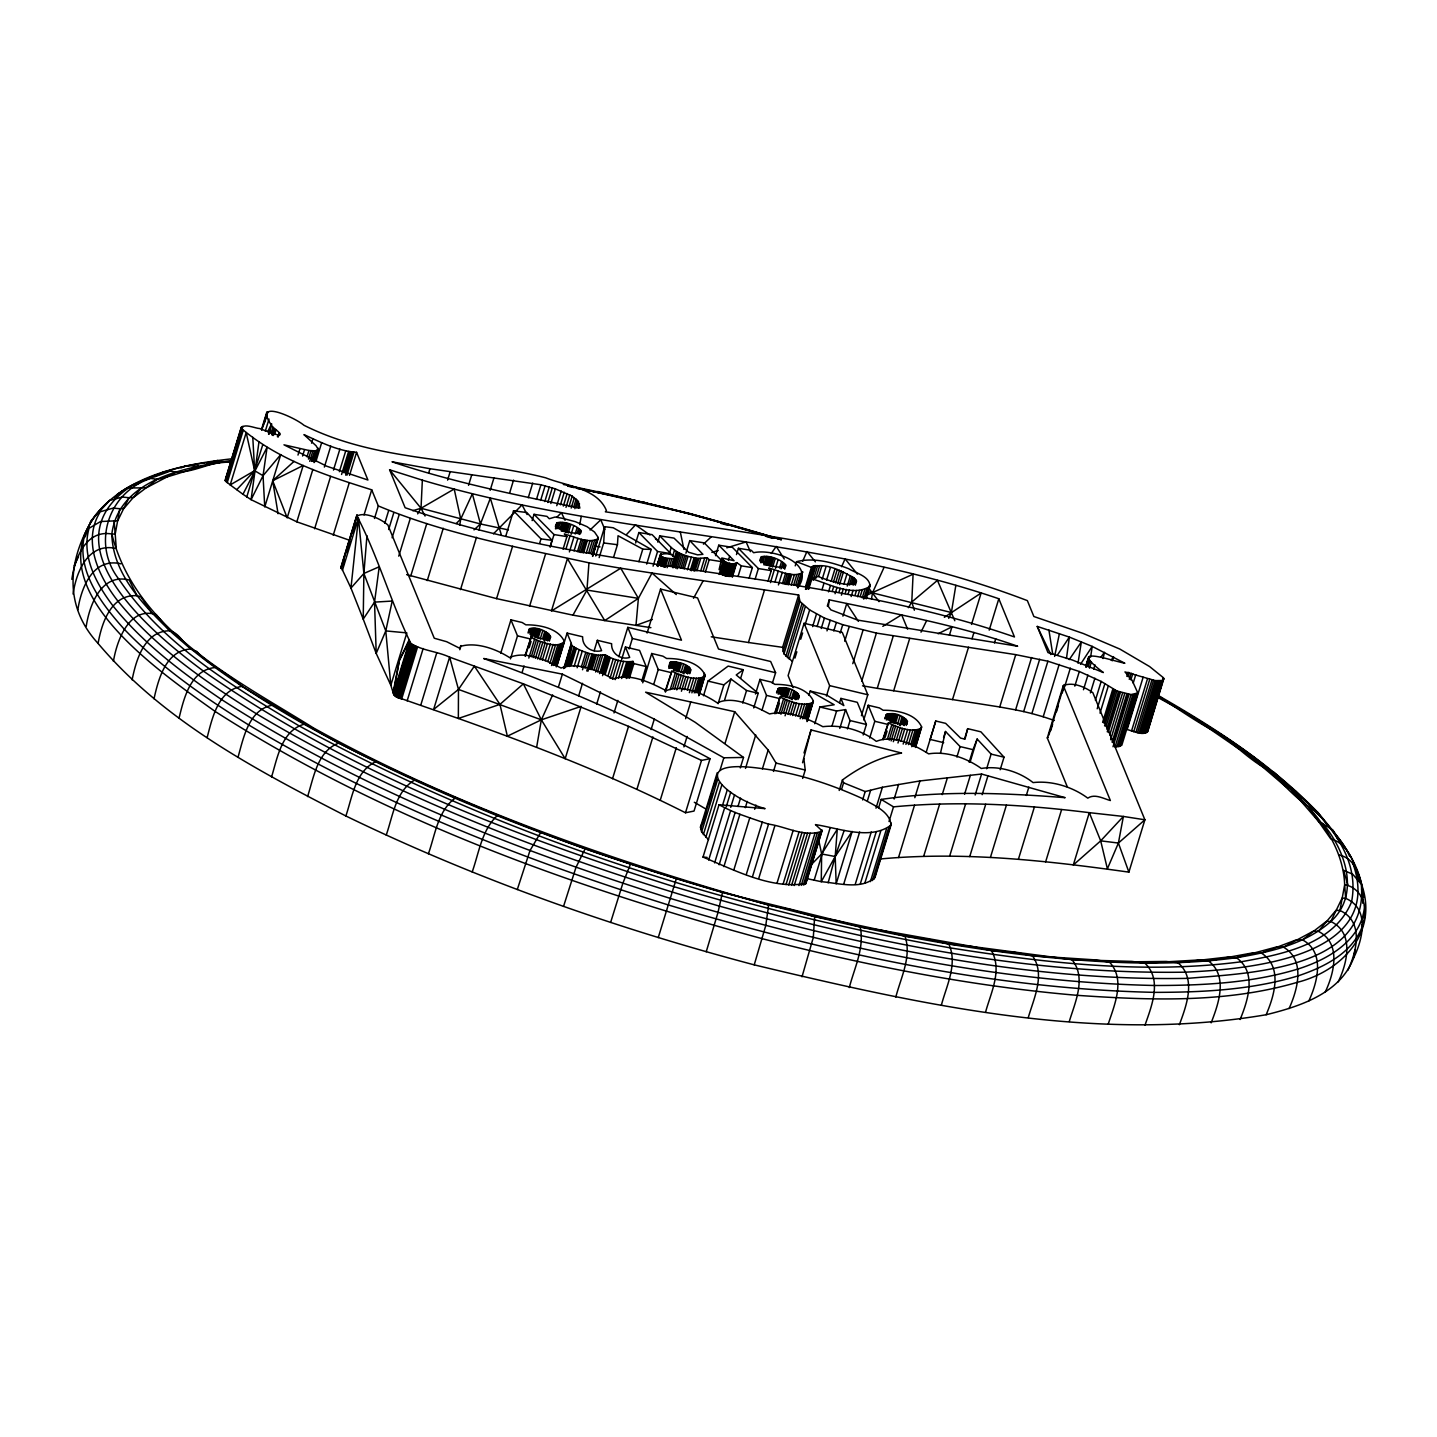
<?xml version="1.0" encoding="UTF-8"?>
<svg xmlns="http://www.w3.org/2000/svg" width="1437" height="1437" viewBox="0 0 1437 1437"><rect width="100%" height="100%" fill="white"/><g stroke="black" fill="none" stroke-linecap="round" stroke-linejoin="round"><path stroke-width="1.5" d="M879.606 859.039C962.844 851.207 1046.459 860.583 1128.889 872.133L1144.894 819.791L1092.821 692.652C1084.791 686.904 1072.792 681.695 1063.29 685.593L1110.37 800.535C1103.382 798.613 1094.689 793.44 1087.791 798.146C1072.685 786.919 1051.974 780.381 1033.077 782.59C1018.995 771.453 999.074 765.49 981.291 768.472C966.724 757.946 946.39 750.922 928.643 753.868C914.004 744.635 893.167 734.433 876.319 741.366C861.571 729.924 841.22 724.464 822.844 726.691C806.929 718.123 787.961 709.95 769.549 713.938C754.623 706.178 733.373 695.328 717.297 702.891C703.34 693.388 682.252 684.228 666.157 690.658C650.494 682.629 630.609 672.839 613.078 678.982C598.026 670.54 578.231 661.81 561.059 668.025C546.15 660.499 525.619 650.35 509.524 657.571C495.747 648.734 475.97 641.746 460.415 646.381L460.056 648.446L446.673 641.71L434.261 638.226L387.9 525.026C380.643 518.559 364.441 511.392 357.023 516.134C378.254 556.891 390.882 602.516 410.928 643.542C422.586 650.727 437.279 651.338 449.619 657.14L458.475 689.419L458.349 718.464C535.588 745.947 612.288 775.711 685.485 812.767L694.035 811.061L710.04 758.7C637.238 719.739 561.31 686.635 483.694 658.505L562.37 674.151L654.302 719.111L723.835 757.784L743.522 757.443L740.306 767.915M675.713 558.849C636.699 557.322 685.898 543.976 673.019 567.831M818.551 839.28L821.641 853.973L821.263 881.689C838.238 883.037 861.302 890.114 875.007 877.468L891.012 825.107C889.916 811.061 873.013 805.061 862.577 798.649C830.73 784.099 796.978 773.034 762.149 768.633C685.198 757.479 722.11 796.529 765.113 808.636L719.021 804.738L703.016 857.099C734.756 870.193 771.382 889.593 805.923 883.504L822.018 830.784L815.444 824.604C838.974 828.197 870.229 840.627 891.012 825.107M231.986 460.505C186.702 467.043 119.109 478.772 111.817 534.007C136.048 630.627 236.009 679.485 313.751 728.092C456.75 807.055 612.018 860.565 768.669 905.094L765.759 925.536L754.227 964.856C614.012 927.727 476.455 879.354 345.868 815.982C256.522 770.088 163.836 721.5 98.093 643.453C62.294 604.564 68.186 556.945 94.986 515.739C127.659 474.659 183.523 464.187 232.884 458.69M417.646 513.871L421.023 508.267L422.352 480.156L389.607 469.791L405.126 507.728C602.57 576.111 817.042 568.351 1014.468 636.95L998.823 598.744C811.977 535.139 610.994 536.288 422.352 480.156M599.175 557.61L603.666 542.952L604.708 526.678L613.258 527.774L651.195 549.419L646.704 564.076M613.599 557.287L617.443 544.713L618.036 535.732L642.788 549.15L651.195 549.419M406.653 574.602L496.573 598.636L572.95 615.162L586.943 590.068L588.954 562.819C518.056 547.353 445.452 534.151 378.308 505.914L371.716 489.819C326.073 475.485 278.239 460.02 241.326 428.388C243.751 422.927 254.672 428.226 259.558 428.531C265.198 430.346 293.202 442.83 272.886 427.184C250.613 397.007 295.016 417.574 303.908 425.244C378.901 462.858 465.983 457.415 545.737 477.82C565.711 485.868 597.271 488.113 606.414 510.53L605.354 511.806C747.204 532.732 892.826 549.114 1027.365 600.63L1033.868 616.509L1083.462 633.555L1119.818 649.057L1149.618 666.57L1163.359 677.689L1163.701 679.288L1162.048 680.527L1155.168 680.581L1124.973 671.923L1132.033 680.204L1137.799 692.957L1121.794 745.3L1115.058 746.935L1131.063 694.592L1137.799 692.957M807.845 878.833L821.263 881.689L835.202 856.524L852.177 831.448L836.172 883.809L835.202 856.524L837.268 829.347L821.641 853.973L811.276 864.697M318.278 449.476L316.086 445.775L303.943 434.603C320.631 442.237 337.946 451.056 356.574 452.314L367.908 480.012L326.774 466.235L283.969 444.823L308.937 450.482L315.421 450.859L318.278 449.476L314.434 462.031M366.956 535.696L363.884 573.471L363.22 619.113L376.207 653.422L390.828 685.233L393.72 694.466L396.199 696.837L458.349 718.464L499.95 704.381L523.355 683.832L628.544 726.35L701.49 760.407L710.04 758.7M550.605 636.932C545.952 642.752 532.876 636.304 528.654 631.184C531.977 624.466 547.533 630.358 550.605 636.932L549.329 641.118M1131.063 694.592L1116.89 690.981L1101.173 681.425L1079.313 671.492L1047.896 661.218L1015.743 654.643L876.408 633.088L842.729 624.682L824.425 618.036L809.66 609.935L799.996 601.492L798.631 594.99L651.985 573.04L638.387 598.367L635.98 625.382L650.889 627.646M875.007 877.468L875.187 875.42M385.781 630.915L392.211 601.061L374.536 602.121L376.207 653.422L385.781 630.915L406.833 632.891L390.828 685.233L385.781 630.915L363.884 573.471L358.424 517.985L350.951 588.056L363.22 619.113L374.536 602.121L379.224 566.771L363.884 573.471L350.951 588.056L341.126 567.166M258.965 441.931L251.08 499.663L296.83 521.829L349.586 540.276M1066.47 658.505L1069.362 637.094L1037.245 626.424L1047.986 652.614L1072.289 659.978L1103.329 672.552C1067.116 644.854 1107.729 659.637 1124.866 663.247L1092.21 646.399L1069.362 637.094L1057.345 655.164M263.043 475.719L267.084 447.32L242.961 494.274L251.08 499.663L263.043 475.719L280.754 454.595L264.749 506.938L263.043 475.719L254.636 470.689L246.194 432.573L230.189 484.916L242.961 494.274M802.564 762.742L811.061 729.924L901.592 753.042C879.875 757.012 860.009 766.909 842.405 780.004L839.208 790.476M1090.611 657.158L1092.21 646.399L1080.534 664.253M1078.019 663.229L1081.342 641.944L1069.236 659.637M71.85 579.345C74.67 558.831 85.771 529.355 111.817 534.007C112.751 573.83 143.053 604.636 169.817 630.753C210.395 667.451 256.684 697.125 304.051 724.23C435.716 797.786 578.051 850.381 722.452 892.485L717.979 912.495L706.232 951.761M699.136 695.221L705.082 675.156C699.1 661.703 679.97 658.344 666.624 658.487L662.924 656.17L651.697 653.494L642.734 682.809M807.396 721.105L813.36 701.04C807.378 687.587 788.23 684.228 774.884 684.371L771.202 682.054L759.957 679.378L755.485 694.035M915.674 746.989L921.62 726.924C915.638 713.47 896.49 710.112 883.162 710.255L879.462 707.938L868.217 705.262L863.745 719.919M940.499 753.132L945.492 731.469L960.096 746.575L973.011 749.665L977.142 739.031L991.117 754.102L1004.032 757.173L1000.188 769.747M459.732 525.295L460.738 519.044L472.36 493.807L480.461 523.966L479.06 530.109M948.725 618.359L951.384 612.539L955.839 585.362M871.487 598.978L872.528 592.762L884.042 567.381M795.236 565.855L796.511 561.669C813.971 557.269 832.4 562.352 848.746 568.765C855.985 573.327 869.565 575.986 870.086 586.278C852.392 597.325 829.526 583.853 811.833 578.86L818.371 576.345C821.245 578.59 862.703 592.295 854.279 578.159C842.298 571.225 824.982 561.687 811.402 567.399L805.636 586.242M536.63 747.294L541.354 719.829L552.634 694.933M113.415 661.361C116.774 641.153 128.863 606.18 156.184 614.569L169.817 630.753C181.421 633.573 184.816 648.752 196.618 651.338C209.982 665.672 227.621 673.252 242.045 686.347C273.928 705.675 305.973 724.859 338.719 743.109C418.454 783.506 501.028 818.12 585.11 848.836C730.23 898.466 879.642 938.361 1032.484 955.785C1100.113 962.952 1168.73 966.903 1236.359 957.707C1269.625 952.12 1304.832 944.504 1330.788 921.494L1342.14 898.089L1345.661 898.376C1370.126 908.633 1362.761 939.439 1353.654 957.868C1340.254 993.488 1299.82 1006.439 1266.141 1014.738C1094.85 1043.801 920.596 1004.643 754.227 964.856M1361.575 926.057C1369.802 910.807 1362.959 887.85 1344.673 884.725C1343.164 846.213 1317.531 813.288 1289.959 788.464C1249.921 752.252 1204.332 722.847 1157.611 696.083M84.927 533.45C75.389 570.004 101.147 603.468 124.085 629.047C160.459 667.037 204 697.196 248.511 724.841C379.53 803.409 522.763 859.524 668.241 904.933C826.149 952.138 989.015 988.782 1154.396 992.356C1202.733 992.356 1251.771 989.949 1298.294 975.813C1324.393 967.011 1352.989 952.911 1362.779 925.194M230.818 461.672C212.155 460.828 195.001 472.522 176.248 472.055L146.754 487.574L141.473 487.897L123.887 508.482L119.828 508.716L115.211 534.097L116.271 548.485C88.25 542.198 76.287 571.585 73.071 594.038M722.452 892.485L837.537 920.758L883.557 930.655L972.615 946.552L1071.912 959.629L1131.745 961.389L1144.822 963.095L1198.081 960.006L1208.463 960.922L1253.423 952.749L1261.435 953.108L1296.515 939.78L1302.515 939.87L1326.315 921.422L1330.788 921.494C1360.785 894.497 1345.283 849.788 1322.669 823.491L1318.932 821.874L1289.959 788.464L1285.127 786.093L1244.729 751.659L1238.299 748.515L1188.004 713.92L1157.27 697.161M1362.815 903.298C1365.689 868.182 1338.961 837.951 1318.016 812.606C1272.212 765.256 1216.528 728.918 1159.659 696.334L1162.784 699.118M1353.654 957.868L1355.019 950.055M1364.611 904.951C1362.707 940.032 1327.878 959.575 1298.006 969.005C1251.663 983.106 1202.787 985.495 1154.629 985.495C989.859 981.938 827.586 945.438 670.253 898.394C513.943 849.267 359.376 788.769 221.316 699.37C181.745 672.516 142.91 643.255 112.822 605.678C96.441 583.943 81.137 556.281 89.058 528.277L100.572 521.541L117.744 520.733L128.971 497.723L133.569 497.4L157.262 479.329C181.834 473.994 204.575 462.337 230.495 462.085M1347.708 970.46C1356.833 951.869 1364.126 921.243 1339.931 910.501L1344.673 884.725L1345.661 898.376M579.722 524.649L581.267 516.422M1128.889 872.133L1118.399 843.052L1123.393 816.45L1144.894 819.791L1118.399 843.052L1107.388 868.81L1100.688 840.843L1089.3 812.659C1024.437 804.63 958.713 800.625 893.509 806.858L881.186 799.421L878.618 807.792M1143.133 677.222L1127.129 729.565C1132.015 730.553 1145.972 737.468 1147.355 730.032L1163.359 677.689M829.239 599.822L828.323 606.486L830.873 609.881L857.673 620.101L1017.63 646.237C956.485 624.736 892.467 613.222 829.239 599.822L827.317 606.091M393.199 691.951L399.396 660.266L409.204 639.609M262.791 444.626L254.636 470.689L230.189 484.916L225.322 480.748L226.327 478.844M1054.614 656.422L1059.428 633.609M1103.059 658.541L1104.496 652.308L1100.706 657.392M269.078 434.261L271.557 423.897L267.713 431.639M805.923 883.504L805.241 881.492M1004.032 757.173L980.896 731.828L967.694 728.667L964.999 739.139L960.581 738.079L945.654 723.368L935.756 720.997L926.146 752.413M272.473 434.944L274.108 428.711L271.737 434.764M828.143 882.839L835.202 856.524L844.148 830.496M814.15 880.252L830.137 827.91M268.521 434.082L271.557 423.897M246.787 496.968L254.636 470.689L252.786 437.297M273.12 435.555L274.952 429.519M935.756 720.997L930.17 739.426L943.696 742.66M85.088 536.953L90.872 520.877L109.661 500.453L122.289 497.04L128.971 497.723M77.867 609.701C81.137 587.751 93.064 557.215 120.942 563.825M86.238 626.191C89.525 604.797 101.47 572.95 129.186 580.009L137.09 595.708L140.952 596.948L151.837 612.97M98.093 643.453C101.632 623.083 111.26 593.984 137.09 595.708M132.096 679.845C136.174 659.852 144.436 630.933 169.817 630.753M154.01 698.777C158.429 679.018 165.902 650.242 190.923 648.985M225.142 480.138L241.254 427.256M225.645 479.168L241.65 426.825M225.322 480.748L241.955 426.645M225.627 481.215L242.332 426.502M228.77 472.45L230.692 466.163M234.536 453.607L236.44 447.32M240.284 434.764L242.853 426.376M226.058 481.7L242.063 429.358M227.208 482.742L243.212 430.381M261.516 429.376L266.779 412.257M261.696 430.31L267.192 411.988M263.043 426.591L267.516 411.934M264.713 422.352L267.911 411.88M179.068 718.069C183.828 698.526 190.474 669.983 215.029 667.54M278.185 437.064L279.479 432.878L277.395 436.686M207.126 737.594C212.245 718.284 218.029 690.047 242.045 686.347M297.98 455.08L299.902 448.793M302.578 456.032L304.5 449.763M307.015 456.768L308.937 450.482M311.56 443.171L312.835 438.986M308.434 459.104L311.003 450.733M309.727 461.349L312.925 450.877M311.452 461.367L314.649 450.895M312.224 461.313L315.421 450.859M312.889 461.241L316.104 450.769M313.464 461.097L316.661 450.643M313.949 460.936L317.164 450.464M314.236 460.684L318.08 448.128M314.038 462.588L318.331 448.811M296.83 521.829L312.835 469.486M315.906 461.546L321.654 442.704M324.367 467.079L330.761 446.153M238.003 757.263C243.482 738.151 248.439 710.327 271.773 705.28M314.613 528.762L330.618 476.419M333.474 470.061L339.886 449.116M339.366 471.713L345.76 450.787M341.575 474.479L348.616 451.452M343.569 472.647L349.963 451.703M344.88 472.863L351.275 451.919M345.634 475.108L352.676 452.08M346.964 475.216L354.005 452.188M349.532 475.342L356.574 452.314M333.222 535.265L349.227 482.922M271.557 776.968C277.359 758.017 281.562 730.732 304.051 724.23M340.785 567.723L356.879 515.075M340.856 568.082L357.13 514.823M341.018 568.495L357.023 516.134M344.144 560.556L343.012 566.771M346.694 552.185L349.892 541.713M352.46 533.343L355.657 522.87M342.419 570.327L358.424 517.985M364.046 514.949L371.716 489.819M374.482 518.47L378.308 505.914M384.793 523.248L388.619 510.692M388.655 529.517L393.774 512.775M307.572 796.565C313.697 777.74 317.236 751.138 338.719 743.109M392.103 537.779L399.145 514.751M398.75 556.155L410.281 518.47M428.693 472.917L429.986 468.731L540.941 484.772L555.329 488.849L572.195 496.124L578.392 501.531L579.865 508.105C516.727 495.136 453.212 482.347 392.014 461.798L429.986 468.731M410.784 575.878L426.789 523.535M447.59 480.12L450.158 471.749M345.868 815.982C352.263 797.212 355.28 771.4 375.578 761.79M427.256 580.62L443.261 528.277M393.72 694.466L409.725 642.123M394.025 694.933L410.03 642.59M394.439 695.436L410.443 643.075M394.924 695.885L410.928 643.542M395.516 696.352L411.521 644.01M396.199 696.837L412.203 644.495M396.989 697.304L412.994 644.944M397.474 697.556L413.479 645.195M397.995 697.807L414 645.447M399.109 698.274L415.113 645.932M400.312 698.741L416.317 646.399M401.606 699.172L417.61 646.83M468.552 485.311L471.749 474.839M407.156 700.861L423.161 648.518M420.772 705.118L436.776 652.757M490.179 490.268L494.023 477.713M460.505 589.619L476.509 537.276M386.212 835.095C392.822 816.324 395.498 791.428 414.431 780.183M459.804 649.722L461.079 645.536M509.722 492.675L513.548 480.102M505.824 535.965L513.512 510.836L526.858 512.542L552.006 540.312L550.084 546.581M496.573 598.636L512.578 546.276M528.241 497.741L532.732 483.083M536.468 499.429L540.941 484.772M428.388 853.794C435.142 834.951 437.71 811.079 455.026 798.2M532.121 520.589L534.025 514.32L546.94 516.368L549.293 518.739L555.095 517.033L562.424 518.308L575.321 521.667L586.997 526.643L594.523 532.049L598.295 537.564L592.745 556.065M540.635 500.435L545.108 485.778M544.803 501.567L549.293 486.909M500.705 653.35L510.943 619.85L522.188 622.526L525.87 624.844C539.216 624.7 558.364 628.059 564.346 641.495C556.46 649.434 540.348 641.369 531.061 637.525L524.99 655.631M547.838 502.501L552.311 487.844M550.838 503.507L555.329 488.849M539.719 543.096L540.995 538.911L513.512 510.836M556.766 505.698L561.238 491.041M510.458 658.9L517.5 635.872L510.943 619.85M529.552 606.324L545.557 553.981M560.43 504.818L564.274 492.262M555.436 526.966C555.742 515.524 586.601 528.511 580.207 533.612C573.417 533.343 553.928 531.007 556.712 522.781M555.472 528.852L557.394 522.565M550.155 547.138L553.999 534.564L534.025 514.32M556.299 528.708L558.221 522.421M563.322 506.093L567.166 493.52M557.251 528.618L559.173 522.332M558.364 528.6L560.286 522.332M565.998 507.387L569.824 494.813M528.008 632.963L529.283 628.777M560.053 528.708L561.975 522.421M528.708 632.639L529.984 628.454M560.969 528.816L562.891 522.529M529.678 632.424L530.971 628.238M561.274 531.043L563.825 522.673M530.073 634.453L531.995 628.167M568.998 506.596L572.195 496.124M562.244 531.205L564.813 522.834M530.648 636.573L533.217 628.203M563.232 531.421L565.783 523.05M525.313 656.368L531.061 637.525M571.19 508.051L574.387 497.579M532.013 636.699L534.564 628.328M564.22 531.672L566.789 523.284M529.175 647.71L531.097 641.423M532.732 636.807L535.283 628.436M522.134 672.282L524.056 665.996M565.208 531.941L567.759 523.571M534.115 634.849L536.037 628.58M565.98 532.193L568.549 523.822M573.579 507.387L576.147 498.998M534.6 637.202L537.169 628.831M566.753 532.462L569.303 524.092M528.816 658.092L534.564 639.249M574.872 508.68L577.423 500.292M535.767 637.507L538.318 629.137M563.07 549.185L566.914 536.612L564.346 534.007C574.674 536.594 588.164 544.282 598.331 538.516M568.244 533.055L570.812 524.685M536.935 637.848L539.504 629.478M576.471 507.818L578.392 501.531M531.277 656.817L536.396 640.058M538.103 638.244L540.671 629.873M566.07 548.611L569.914 536.055M578.231 508.033L579.506 503.83M533.199 657.589L538.318 640.83M571.1 534.366L573.668 525.978M540.222 639.016L542.791 630.645M535.408 658.362L540.528 641.62M542.845 637.777L544.767 631.49M569.393 551.916L573.866 537.258M575.177 534.025L577.099 527.738M472.18 871.972C478.952 853.021 481.682 830.191 497.166 815.695M543.761 638.208L545.683 631.921M537.707 659.062L542.827 642.303M543.958 640.74L546.509 632.352M577.315 532.804L578.59 528.618M544.713 641.171L547.281 632.801M546.024 639.501L547.946 633.232M540.043 659.673L545.162 642.914M578.608 533.666L579.883 529.481M546.491 639.86L548.413 633.573M574.064 550.928L577.908 538.354M546.904 640.201L548.826 633.915M579.578 534.438L580.853 530.253M547.551 640.884L549.455 634.597M542.342 660.194L547.461 643.435M548.97 640.058L550.245 635.855M577.423 551.772L581.267 539.216M545.252 660.733L550.371 643.974M579.057 552.167L582.901 539.593M580.674 552.491L584.518 539.935M547.982 661.092L553.101 644.351M582.147 552.742L585.991 540.186M583.566 552.94L587.41 540.366M549.886 663.409L555.634 644.548M551.539 665.547L557.933 644.602M586.224 553.155L590.068 540.581M553.173 665.475L559.586 644.53M588.613 553.173L592.457 540.599M554.628 665.295L561.023 644.351M555.832 665.008L562.244 644.081M590.697 552.994L594.541 540.438M556.137 666.714L563.178 643.686M556.73 666.265L563.771 643.237M556.658 666.624L567.112 633.088L582.614 636.789C582.183 647.476 592.816 653.009 601.6 650.692L597.343 640.309L611.623 643.722C610.941 653.691 621.377 660.302 629.693 657.41L625.436 647.027L639.573 650.404L646.165 666.534L641.692 681.192M592.062 554.664L596.553 540.007M592.816 554.359L597.307 539.701M592.547 556.406L598.295 537.564M595.744 555.993L604.708 526.678M563.681 668.582L571.369 643.471L567.112 633.088M558.526 686.706L562.37 674.151M564.49 667.54L571.369 643.471M564.759 668.115L571.531 644.512M565.873 666.606L571.8 645.069M567.256 665.151L572.267 645.662M568.226 665.834L573.974 646.991L573.004 646.309M569.357 666.534L575.123 647.674L573.974 646.991M571.279 665.115L576.399 648.374L575.123 647.674M574.099 666.481L579.219 649.722L576.399 648.374M577.153 667.774L582.272 651.033L579.219 649.722M581.338 667.037L585.811 652.38L582.272 651.033M582.524 669.768L587.643 653.009L585.811 652.38M517.302 889.539L529.984 850.578L540.617 832.616M585.003 668.241L589.493 653.584L598.528 655.236L605.318 654.769C613.15 659.96 623.658 662.655 632.963 661.379L633.861 663.589L629.388 678.246M578.68 695.849L582.506 683.293M586.745 670.971L591.864 654.212M587.931 671.241L593.05 654.482M594.146 650.781L597.343 640.309M589.709 669.373L594.199 654.715M590.858 669.552L595.349 654.895M591.972 669.714L596.463 655.056M594.038 669.893L598.528 655.236M595.636 672.013L600.756 655.254M635.675 543.006L638.872 532.534L652.093 534.636L670.792 553.586L657.571 551.503L638.872 532.534M597.612 671.887L602.732 655.128M599.552 673.63L605.318 654.769M601.277 672.426L606.396 655.667M601.905 672.857L607.025 656.098M602.247 673.073L607.366 656.332M602.624 673.288L607.743 656.529M602.552 675.659L608.318 656.817M603.809 673.845L608.947 657.104M638.944 561.723L642.788 549.15M605.193 674.384L610.312 657.643M596.624 704.346L600.468 691.79M608.174 675.408L613.294 658.667M610.042 678.3L615.808 659.457M618.844 656.673L627.807 627.358L681.479 640.183L660.553 589.08L697.574 597.936L718.518 649.039L770.663 661.505L775.603 672.714L772.387 683.186M612.503 679L618.269 660.158M615.216 679.629L620.982 660.786M621.592 659.601L625.436 647.027M657.823 542.126L659.745 535.839L674.007 538.103L688.61 552.257L697.628 554.862L702.909 554.323L689.778 540.599L685.934 553.173M618.539 678.048L623.658 661.307M653.081 566.16L657.571 551.503M629.155 648.949L632.37 638.477L627.807 627.358M621.664 678.533L626.783 661.792M657.104 565.28L660.427 554.341M657.158 565.567L660.858 553.963M623.73 676.593L628.22 661.936M657.302 565.855L660.499 555.383M657.553 566.322L661.397 553.748M657.877 566.501L661.074 556.029M659.098 564.867L661.667 556.496M614.012 712.95L617.856 700.394M625.005 676.629L629.478 661.972M659.834 565.334L662.385 556.963M626.029 676.576L630.502 661.918M660.248 565.567L662.798 557.197M660.679 565.801L663.247 557.412M626.281 678.533L631.4 661.792M661.146 566.016L663.714 557.646M661.631 566.232L664.199 557.843M627.843 678.138L632.963 661.379M662.062 566.394L664.612 558.005M663.14 564.454L665.062 558.167M663.391 566.843L665.942 558.454M664.307 567.094L666.876 558.724M665.259 567.328L667.81 558.939M669.319 553.802L671.241 547.515L659.745 535.839M563.538 906.406L575.986 867.355L585.11 848.836M647.099 633.052L660.553 589.08M667.163 567.705L669.714 559.316M669.66 565.891L671.582 559.604M672.588 556.424L674.51 550.137L671.241 547.515M671.51 566.106L673.432 559.819M674.51 557.736L676.432 551.449L674.51 550.137M672.282 566.124L674.204 559.855M672.606 566.124L675.246 558.023M672.911 566.088L675.085 559.747M673.001 566.825L677.528 552.113L676.432 551.449M674.24 567.417L678.731 552.76L677.528 552.113M675.641 568.118L680.114 553.461L678.731 552.76M612.539 778.692L628.544 726.35M677.132 568.783L681.605 554.125L680.114 553.461M679.342 567.346L683.186 554.772L681.605 554.125M680.976 567.938L684.82 555.383L683.186 554.772M682.575 568.477L686.401 555.903L684.82 555.383M684.174 568.962L688.018 556.406L697.789 558.454L707.255 557.718L709.195 559.676L722.955 561.867L704.274 542.899L689.778 540.599M687.461 569.842L691.305 557.287M653.781 684.174L658.254 669.516L651.697 653.494M690.263 570.507L694.107 557.933M691.592 570.758L695.436 558.203M693.46 568.836L696.658 558.364M693.945 571.01L697.789 558.454M694.987 571.01L698.831 558.454M696.891 570.902L700.735 558.346M668.744 666.624L670.019 662.439C676.737 660.822 692.742 664.577 690.101 672.516C683.796 672.875 668.923 670.522 670.019 662.439M668.816 668.385L670.738 662.098M669.786 668.169L671.708 661.882M651.087 729.583L654.302 719.111M670.828 668.097L672.75 661.81M700.807 570.633L704.651 558.077M665.097 691.377L671.815 671.187C681.623 675.552 694.682 681.407 704.902 676.36M672.049 668.133L673.953 661.846M665.421 692.113L671.815 671.187M673.396 668.259L675.318 661.972M703.412 570.273L707.255 557.718M636.914 789.272L652.919 736.93M673.468 670.468L676.037 662.08M674.222 670.594L676.773 662.223M705.369 572.249L709.195 559.676M675.354 670.845L677.905 662.475M670.199 689.652L675.318 672.893M676.504 671.151L679.072 662.78M672.66 688.377L677.15 673.719M677.689 671.51L680.24 663.122M678.857 671.887L681.425 663.517M674.582 689.149L679.054 674.492M715.554 555.67L718.751 545.198L732.403 547.353L752.377 567.615L749.18 578.087M680.976 672.678L683.527 664.289M676.791 689.922L681.282 675.264M682.952 673.504L685.503 665.133M683.868 673.953L686.419 665.565M679.737 688.521L683.581 675.965M685.341 672.282L687.263 666.014M686.096 672.732L688.018 666.445M686.76 673.163L688.682 666.876M610.617 922.446L622.832 883.324L630.43 864.284M681.425 691.233L685.916 676.576M687.245 673.504L689.167 667.217M719.093 569.645L721.805 557.987L734.073 560.699L718.751 545.198M687.64 673.845L689.562 667.576M688.934 672.426L690.209 668.241M719.111 574.423L723.26 560.017L722.29 559.173M684.371 689.652L688.215 677.096M689.724 673.702L690.999 669.516M720.278 573.471L724.122 560.897L723.26 560.017M720.781 573.902L724.122 560.897M721.105 574.117L724.625 561.346M721.446 574.351L724.931 561.562M721.823 574.549L725.29 561.777M722.254 574.746L725.667 561.993M687.281 690.191L691.125 677.635M722.721 574.962L726.098 562.19M723.206 575.159L726.547 562.388M723.709 575.339L727.05 562.585M728.361 560.43L729.637 556.245M724.248 575.518L727.553 562.783M724.787 575.698C727.948 554.664 727.769 567.777 736.768 562.621L741.294 565.855L752.377 567.615M689.383 692.652L693.855 677.995M725.308 575.842L729.152 563.286M725.883 575.986L729.727 563.43M726.421 576.111L730.265 563.555M726.96 576.219L730.804 563.663M691.898 692.868L696.388 678.21M727.481 576.309L731.325 563.753M728.469 576.453L732.313 563.879M660.302 800.05L676.306 747.707M685.629 718.716L690.748 701.957L734.72 711.728L768.166 750.06L776.034 763.065L805.223 770.034L802.672 778.423M729.349 576.506L733.193 563.933M694.215 692.903L698.687 678.246M730.014 576.488L733.858 563.933M736.48 554.592L738.402 548.305L751.317 550.353L753.671 552.742C771.166 548.395 815.893 562.047 798.218 587.176M730.589 576.435L734.433 563.861M731.092 576.345L734.936 563.771M695.849 692.832L700.322 678.174M731.523 576.201L735.349 563.645M732.349 575.752L736.193 563.178M732.295 577.279L736.768 562.621M697.286 692.67L701.777 678.013M698.508 692.383L704.489 673.342M698.813 694.071L703.932 677.33M698.759 695.724L705.082 675.156M683.904 746.899L687.102 736.427M738.097 576.327L741.294 565.855M703.519 695.742L707.992 681.084L728.164 666.085L743.288 669.714L740.72 678.084M759.796 560.969C760.101 549.527 790.979 562.514 784.584 567.615C777.794 567.328 758.305 564.992 761.089 556.784M760.496 560.753L761.772 556.568M755.179 579.039L758.377 568.567L738.402 548.305M760.676 562.711L762.598 556.424M718.105 703.717L723.871 684.874L731.002 679.054L746.557 690.496L758.197 693.281L753.724 707.938M761.628 562.621L763.55 556.335M685.485 812.767L701.49 760.407M762.742 562.603L764.664 556.317M763.783 564.795L766.352 556.424M764.7 564.903L767.25 556.532M765.652 565.046L768.202 556.658M724.607 699.999L731.002 679.054M766.622 565.208L769.172 556.837M767.609 565.424L770.16 557.053M768.597 565.675L771.148 557.287M769.585 565.944L772.136 557.574M770.358 566.196L772.908 557.825M771.13 566.465L773.681 558.095M658.254 937.589L676.288 878.851M711.225 636.807L748.443 642.501L764.448 590.14M768.077 581.087L771.292 570.615L768.705 568.01C779.052 570.597 792.541 578.285 802.708 572.519M772.621 567.058L775.19 558.688M770.448 582.614L774.274 570.058M775.477 568.369L778.028 559.981M725.11 743.145L734.72 711.728M775.046 581.734L778.243 571.261M779.555 568.028L781.477 561.741M708.549 839.747L701.615 831.915L700.466 827.191L717.261 772.675M700.627 829.454L716.632 777.094M703.034 823.185L706.25 812.731M708.8 804.343L711.998 793.871M714.566 785.5L716.488 779.213M781.045 568.89L782.967 562.603M719.991 770.358L723.835 757.784M701.615 831.915L717.62 779.572M782.985 567.669L784.261 563.484M778.441 584.913L782.285 572.357M742.713 703.07L746.557 690.496M783.937 568.441L785.231 564.256M703.376 834.574L719.38 782.213M784.674 569.178L785.949 564.992M782.429 583.691L785.626 573.219M705.818 837.358L721.823 784.997M784.081 584.069L787.278 573.597M785.68 584.392L788.877 573.92M787.153 584.643L790.35 574.171M788.572 584.841L791.769 574.369M722.793 804.469L727.284 789.811M791.248 585.057L794.445 574.584M708.657 860.044L724.661 807.702L719.021 804.738M793.637 585.075L796.834 574.602M726.206 806.929L730.697 792.272M795.703 584.895L798.918 574.441M797.086 586.565L800.912 574.01M797.84 586.26L801.684 573.704M730.732 807.343L734.576 794.769M797.751 587.967L802.672 571.567M714.62 862.918L730.625 810.558L724.661 807.702M762.041 710.058L766.514 695.4L759.957 679.378M745.498 768.4L755.736 734.9M792.182 661.254L783.991 653.835L782.626 647.333L798.631 594.99M783.021 651.572L799.026 599.229M719.129 864.805L735.133 812.462L730.625 810.558M783.991 653.835L799.996 601.492M737.971 806.516L740.54 798.128M805.474 589.35L812.516 566.322M806.283 588.936L813.324 565.909M785.877 656.278L801.882 603.935M806.804 588.775L813.845 565.747M807.396 588.649L814.438 565.621M808.097 588.577L815.138 565.549M776.555 692.921C777.992 682.162 800.696 690.065 798.721 698.256C791.859 698.921 778.908 696.747 777.83 688.736M787.404 657.715L803.409 605.372M723.889 866.637L739.893 814.294L735.133 812.462M777.022 692.508L778.297 688.323M808.636 589.332L815.911 565.513M777.722 692.167L778.998 687.982M778.064 694.053L779.986 687.766M789.254 659.206L805.259 606.845M813.216 580.225L817.689 565.567M779.088 693.981L781.01 687.694M745.318 807.684L747.24 801.397M774.651 713.075L780.075 697.071C789.883 701.436 802.96 707.291 813.162 702.244M780.309 694.017L782.231 687.73M815.839 578.303L819.683 565.747M774.956 713.812L780.075 697.071M781.027 696.244L783.578 687.856M776.267 713.524L779.465 703.052M781.746 696.352L784.297 687.964M861.41 715.698L867.804 694.754L842.28 632.406L804.109 623.281L788.105 675.624L793.044 687.694M818.605 576.471L821.802 566.016M782.482 696.478L785.051 688.107M794.93 658.092L796.852 651.823M800.696 639.249L802.618 632.963M805.169 624.592L809.66 609.935M783.614 696.729L786.183 688.359M779.105 713.435L783.578 698.777M762.4 768.903L768.166 750.06M784.782 697.035L787.332 688.664M780.92 714.261L785.41 699.603M785.949 697.394L788.518 689.006M822.162 579.291L826.006 566.717M733.768 870.175L749.773 817.833L739.893 814.294M787.117 697.771L789.685 689.401M783.488 712.932L787.332 700.376M754.676 809.282L755.952 805.097M822.018 589.709L823.94 583.422M789.236 698.562L791.805 690.173M785.069 715.806L789.542 701.148M826.544 580.243L830.37 567.669M812.623 626.622L816.467 614.066M791.212 699.388L793.781 691.017M792.128 699.819L794.679 691.448M787.997 714.405L791.841 701.849M793.601 698.166L795.523 691.898M794.374 698.616L796.296 692.329M817.096 626.55L820.293 616.078M790.332 715.015L794.176 702.459M795.038 699.047L796.96 692.76M831.143 581.446L834.969 568.89M773.465 771.435L776.034 763.065M795.505 699.388L797.427 693.101M828.52 591.846L830.442 585.577M795.918 699.729L797.84 693.46M797.194 698.31L798.469 694.125M792.631 715.536L796.475 702.98M833.406 582.165L837.25 569.591M797.984 699.585L799.259 695.4M832.436 590.733L833.711 586.547M821.228 628.508L824.425 618.036M746.288 874.468L762.293 822.126L749.773 817.833M835.633 582.919L839.477 570.363M795.541 716.075L799.385 703.519M837.645 583.709L841.489 571.154M835.077 593.715L836.999 587.428M798.289 716.452L802.115 703.879M839.585 584.554L843.429 571.998M800.175 718.751L804.648 704.094M826.993 630.879L830.191 620.407M838.921 592.385L840.196 588.2M752.557 876.462L768.561 824.12C785.392 826.365 804.989 837.807 821.928 831.161M808.941 695.257L810.217 691.071L826.473 694.951L843.842 705.585L840.896 698.4L857.296 702.316L866.385 724.499L863.188 734.972M802.475 718.787L806.947 704.13M843.842 584.212L847.04 573.758M841.417 595.134L843.339 588.865M804.109 718.716L808.6 704.058M805.564 718.536L810.037 703.879M806.768 718.266L811.258 703.609M847.237 586.062L850.435 575.59M833.783 630.987L836.334 622.616M845.136 593.607L846.411 589.404M807.073 719.955L812.192 703.214M758.79 878.276L774.794 825.934M807.019 721.608L813.36 701.04M849.375 584.877L851.943 576.506M848.135 594.038L849.411 589.853M851.387 583.691L853.291 577.405M852.357 584.446L854.279 578.159M842.908 616.15L846.734 603.594L858.41 621.377M853.201 585.164L855.123 578.895M854.512 583.781L855.787 579.596M840.178 633.052L842.729 624.682M851.153 596.553L853.075 590.266M854.997 584.464L856.272 580.261M804.019 752.97L811.061 729.924M855.302 585.164L856.578 580.979M814.761 723.745L819.88 707.004L834.178 704.759L810.217 691.071M855.195 594.667L856.488 590.481M826.437 696.101L829.634 685.629L804.109 623.281M857.602 596.75L859.524 590.463M844.722 641.243L849.213 626.586M860.206 596.517L862.128 590.23M862.254 597.936L864.805 589.565M777.166 882.659L793.17 830.317M863.745 599.121L866.96 588.649M869.331 585.56L865.487 598.115L868.864 587.571M866.242 598.834L870.319 584.949M783.129 884.006L799.134 831.646M832.113 725.649L836.603 710.992L845.567 709.591L850.057 720.548L847.489 728.936M839.621 702.585L840.896 698.4M852.788 663.678L863.026 630.178M786.021 884.581L802.026 832.239M788.787 885.048L804.792 832.706M791.589 885.372L807.594 833.029M839.801 728.433L845.567 709.591M794.212 885.551L810.217 833.209M798.954 885.551L814.959 833.209M861.697 681.246L876.408 633.088M801.253 885.39L817.258 833.047M803.265 885.066L819.27 832.724M804.486 884.671L820.491 832.328M805.726 882.138L821.73 829.778M805.403 884.15L822 830.388M841.651 789.111L843.573 782.824L842.405 780.004M862.523 685.808L877.253 688.341L893.257 635.998M869.672 738.025L874.792 721.284L868.217 705.262M802.008 976.819L813.306 937.445L814.653 916.626L790.871 909.603L768.669 905.094M884.815 718.805C886.252 708.046 908.956 715.949 906.998 724.14C900.119 724.805 887.186 722.631 886.09 714.62M885.282 718.392L886.557 714.207M877.253 688.341L893.688 690.766L909.693 638.423M885.982 718.051L887.258 713.866M886.324 719.937L888.246 713.65M862.631 799.924L865.2 791.553L882.408 787.278L919.967 780.938L981.579 774.04L1065.158 797.679C1003.978 792.901 942.097 790.458 881.186 799.421M887.365 719.865L889.287 713.578M882.911 738.959L888.353 722.955C898.143 727.32 911.22 733.175 921.422 728.128M888.569 719.901L890.491 713.614M883.234 739.696L888.353 722.955M889.934 720.027L891.856 713.74M885.174 737.307L887.096 731.02M890.006 722.236L892.575 713.848M890.742 722.362L893.311 713.991M867.409 800.804L870.606 790.332M891.892 722.613L894.443 714.243M887.365 739.319L891.856 724.661M843.663 884.312L859.667 831.969M893.042 722.919L895.61 714.548M894.209 723.278L896.778 714.89M889.198 740.145L893.67 725.487M895.395 723.655L897.945 715.285M891.12 740.917L895.592 726.26M897.496 724.446L900.065 716.057M893.329 741.69L897.802 727.032M899.49 725.272L902.041 716.901M900.388 725.703L902.957 717.332M896.275 740.289L900.101 727.733M875.995 808.205L882.408 787.278M901.879 724.05L903.801 717.782M902.634 724.499L904.556 718.213M897.963 743.001L902.436 728.343M903.298 724.931L905.22 718.644M855.231 884.348L871.235 832.005M903.765 725.272L905.687 718.985M904.178 725.613L906.1 719.344M905.454 724.194L906.747 720.009M900.909 741.42L904.753 728.864M906.244 725.469L907.537 721.284M860.278 883.953L876.283 831.61M903.172 744.061L907.663 729.403M905.903 744.42L910.393 729.762M864.787 883.27L880.791 830.927M908.435 744.635L912.926 729.978M894.137 799.062L898.61 784.404M910.735 744.671L915.225 730.014M870.391 881.653L886.395 829.311M889.018 821.515L893.509 806.858M911.741 746.701L916.86 729.942M913.178 746.521L918.297 729.762M872.493 880.558L888.497 828.215M914.399 746.234L919.518 729.493M874.019 879.246L891.191 823.078M915.333 745.839L920.452 729.098M949.426 635.19L951.977 626.801L938.145 633.771M915.297 747.491L921.62 726.924M849.303 987.578C854.297 968.071 864.733 947.666 860.17 926.973L837.537 920.758L814.653 916.626M914.83 797.697L919.967 780.938M898.52 857.53L914.525 805.169M971.52 624.43L981.13 593.014L944.343 617.299M893.688 690.766L952.515 699.568L968.52 647.225M972.023 638.746L973.945 632.46M943.57 737.756L945.492 731.469M989.213 630.142L998.823 598.744M942.223 794.643L947.36 777.902M923.668 856.326L939.672 803.984M956.898 757.048L960.096 746.575M964.496 739.139L967.694 728.667M994.476 642.986L995.751 638.8M895.826 997.08C900.765 977.681 911.956 956.521 904.969 936.116L883.557 930.655L860.17 926.973M969.167 762.239L973.011 749.665M970.101 762.059L977.142 739.031M964.586 794.194L970.352 775.351M949.659 856.111L965.664 803.75M952.515 699.568L999.739 706.986L1015.743 654.643M975.184 794.984L981.579 774.04M986.644 768.759L991.117 754.102M982.172 794.679L987.938 775.836M969.724 856.578L985.728 804.235M999.739 706.986L1015.6 709.878L1031.604 657.535M1015.6 709.878L1023.683 711.584L1039.687 659.242M941.343 1005.271C946.354 985.998 958.012 963.94 948.779 944.001L928.661 939.277L904.969 936.116M1023.683 711.584L1031.892 713.56L1047.896 661.218M990.416 857.44L1006.421 805.097M1054.345 720.458L1043.208 716.758L1059.195 664.415M1026.305 795.469L1028.856 787.099M1067.457 787.207L1047.286 737.935L1063.29 685.593M1048.848 735.115L1064.206 684.856M1050.716 730.607L1052.62 724.32M1056.464 711.764L1058.386 705.477M1062.23 692.921L1064.799 684.551M1064.601 686.958L1070.349 668.115M1018.438 859.164L1034.442 806.804M1074.822 686.15L1079.313 671.492M1085.815 666.014L1088.653 656.763M1085.779 667.037L1088.33 658.649M1086.067 666.732L1088.617 658.362M1086.408 666.84L1089.605 656.368M1087.144 665.421L1089.066 659.134M1088.186 666.786L1090.108 660.517M1089.515 668.205L1091.437 661.918M1083.462 689.742L1087.935 675.085M985.584 1012.097C990.758 992.949 1002.685 969.939 991.35 950.558L972.615 946.552L948.779 944.001M1093.719 669.085L1094.994 664.9M1090.414 692.885L1094.904 678.228M1045.615 861.913L1061.62 809.552M1095.407 700.268L1101.173 681.425M1097.203 708.764L1104.891 683.635M1112.256 660.822L1113.531 656.637L1111.196 660.14M1100.006 713.129L1108.322 685.898M1102.61 722.38L1112.867 688.88M1103.885 723.098L1114.124 689.598M1104.568 725.901L1115.453 690.299M1106.005 726.583L1116.89 690.981M1106.921 729.331L1118.453 691.646M1107.262 731.792L1119.423 692.023M1108.286 732.152L1120.447 692.383M1126.842 676.378L1128.117 672.193M1109.759 734.918L1122.566 693.029M1128.171 676.737L1129.446 672.552M1110.621 739.678L1124.704 693.604M1129.266 679.342L1131.188 673.055M1130.865 679.863L1132.787 673.594M1112.076 742.21L1126.806 694.053M1028.299 1017.522C1033.724 998.464 1045.687 974.502 1032.484 955.785L1015.151 952.426L991.35 950.558M1113.208 742.408L1127.937 694.251M1113.028 746.755L1129.033 694.412M1133.218 683.042L1135.769 674.654M1116.836 746.953L1132.841 694.61M1118.327 746.827L1134.332 694.466M1119.459 746.557L1135.464 694.215M1120.375 746.198L1136.38 693.855M1131.53 731.02L1147.534 678.677M1133.739 731.684L1149.744 679.342M1135.931 732.277L1151.935 679.917M1137.565 732.636L1153.57 680.294M1139.164 732.924L1155.168 680.581M1140.673 733.139L1156.677 680.797M1142.074 733.265L1158.078 680.922M1142.9 733.301L1158.905 680.94M1143.654 733.283L1159.659 680.94M1144.984 733.139L1160.988 680.797M1148.846 723.206L1150.768 716.937M1146.043 732.87L1162.048 680.527M1146.87 732.493L1162.874 680.132M1147.373 732.08L1163.665 678.192M1147.696 731.631L1163.79 678.767M1069.272 1021.509C1075.002 1002.541 1086.803 977.645 1071.912 959.629M1108.25 1024.042C1114.358 1005.146 1125.836 979.351 1109.436 962.072L1094.958 959.862L1032.484 955.785M1145.02 1025.12C1151.54 1006.241 1162.569 979.657 1144.822 963.095M1179.382 1024.707C1186.315 1005.864 1196.823 978.525 1177.909 962.718L1166.197 961.443L1109.436 962.072M1211.14 1022.839C1218.486 1003.996 1228.437 976.01 1208.463 960.922M1240.113 1019.516C1247.873 1000.655 1257.231 972.095 1236.359 957.707L1227.216 957.096L1177.909 962.718M1266.141 1014.738C1274.26 995.877 1283.079 966.814 1261.435 953.108M1289.097 1008.558C1297.539 989.698 1305.856 960.221 1283.51 947.163L1276.577 946.965L1236.359 957.707M1308.82 1000.978C1317.531 982.154 1325.435 952.3 1302.515 939.87M1325.219 992.087C1334.147 973.298 1341.727 943.139 1318.304 931.302L1313.131 931.266L1283.51 947.163M1338.206 981.884C1347.277 963.185 1354.642 932.775 1330.788 921.494M265.306 431.118L269.024 419.083M270.982 433.112L272.886 427.184M274.467 434.567L275.958 430.328M700.466 827.191L701.274 825.036M802.636 561.328L806.965 551.485L815.408 561.867M841.597 566.717L845.1 558.885L857.44 574.117M74.221 565.657L78.478 556.658M921.009 632.154L926.649 620.55M693.514 598.295L703.142 580.799M908.382 607.689L911.776 602.031L937.427 580.386L954.815 620.748M458.475 689.419L474.354 666.121L523.355 683.832L541.354 719.829L565.172 758.718L581.177 706.375L541.354 719.829L507.351 736.175L499.95 704.381L474.354 666.121L449.619 657.14L433.615 709.483L458.475 689.419L541.354 719.829M771.274 553.461L776.249 546.401L784.261 559.029M114.673 497.597C129.025 482.329 151.352 478.898 170.069 471.102L176.248 472.055M1318.304 931.302L1335.997 910.357L1339.931 910.501M1100.688 840.843L1123.393 816.45L1089.3 812.659L1073.295 865.02L1100.688 840.843L1118.399 843.052M626.496 534.546L635.495 524.918L649.973 535.031M236.782 489.64L254.636 470.689M556.748 517.32L561.382 512.686L565.1 520.302M456.23 523.499L460.738 519.044L454.2 489.011L421.023 508.267L412.778 510.692M590.05 530.002L600.774 519.781L604.851 529.517M703.429 544.156L711.279 536.809M474.03 529.876L480.461 523.966L490.358 498.226L501.19 534.42M294.046 461.385L272.689 480.73L278.06 513.727M493.484 533.792L522.062 504.89L527.11 514.572M1047.286 737.935L1048.202 737.199M154.962 476.581L163.944 471.785L170.069 471.102M117.349 494.22C148.765 474.282 186.541 462.642 223.4 461.493M109.661 500.453C21.699 578.716 156.741 669.696 215.119 711.423C382.296 818.677 571.423 886.88 762.239 938.684C865.595 965.448 970.783 986.231 1077.265 995.338C1150.48 1000.314 1225.905 1003.224 1297.09 982.387C1338.781 971.951 1375.766 936.637 1363.408 890.311C1359.24 876.408 1355.845 858.248 1338.943 855.015M743.288 669.714L736.229 674.959L758.197 693.281M588.954 562.819L620.748 568.226L638.387 598.367L604.743 620.586L572.95 615.162M652.362 619.437L635.98 625.382L604.743 620.586L567.417 558.634L551.431 610.976L620.748 568.226L651.985 573.04L676.288 594.577M882.803 626.352L901.646 614.767L907.609 629.208M866.601 595.277L913.088 574.207L911.776 602.031L914.345 610.222M206.712 463.235L217.706 460.433M595.654 492.37L597.792 491.49L690.245 513.584L781.459 539.486M180.954 467.959L186.469 465.714L198.342 466.091M133.677 485.365L139.569 483.101M711.854 552.419L718.266 550.443M726.835 547.82L746.108 541.893L750.348 551.646M111.817 534.007L115.211 534.097L114.116 520.841M703.016 857.099L707.166 857.422M119.828 508.716L113.056 508.141L100.267 511.77C81.765 541.192 98.83 576.83 117.996 601.187C155.735 647.871 205.994 682.18 256.415 713.776C400.492 799.906 558.867 859.488 719.614 906.19C871.936 948.079 1028.964 981.291 1187.698 978.363C1245.897 973.226 1369.892 970.46 1361.252 884.15L1352.684 874.217L1343.613 870.337L1347.942 885.192M141.473 487.897L128.468 487.951C46.253 546.599 154.639 634.974 203.497 671.151C345.527 770.933 509.381 834.466 673.881 886.647C839.747 935.756 1011.468 974.933 1185.399 972.166C1246.22 969.292 1386.31 958.425 1352.9 863.314M603.666 542.952L617.443 544.713M540.995 538.911L552.006 540.312M157.262 479.329L150.867 478.449C108.314 491.688 91.267 543.976 118.948 579.273C162.776 644.836 232.812 686.419 299.183 725.901C501.441 836.478 724.086 907.609 950.576 947.935C1046.387 963.059 1144.373 974.358 1241.137 961.784C1281.768 954.419 1334.021 944.72 1351.57 901.843C1362.276 846.644 1310.562 805.007 1273.972 772.37C1252.525 763.783 1236.88 745.318 1217.732 732.852C1196.644 722.488 1177.747 708.1 1157.539 696.137M748.443 642.501L782.626 647.333M553.999 534.564L566.914 536.612M758.377 568.567L771.292 570.615M595.708 546.24L600.037 546.922M586.943 590.068L638.387 598.367M773.771 538.264C708.854 518.452 643.075 500.633 576.327 488.167C645.518 501.836 713.991 518.901 781.387 539.737L691.107 514.105L567.597 485.688M821.641 853.973L835.202 856.524M508.393 529.912L480.461 523.966L421.023 508.267L389.607 469.791M563.304 484.449L599.588 492.226M868.217 591.828L951.384 612.539M690.748 701.957L645.608 692.185L695.257 722.344L743.522 757.443M567.723 486.137L574.189 487.646M632.37 638.477L775.603 672.714M829.634 685.629L867.804 694.754M819.88 707.004L836.603 710.992M633.861 663.589L646.165 666.534M707.992 681.084L723.871 684.874M517.5 635.872L530.109 638.872M658.254 669.516L670.863 672.534M766.514 695.4L779.123 698.418M874.792 721.284L887.401 724.302M850.057 720.548L866.385 724.499M721.105 523.445L727.535 525.206M1031.892 713.56L1043.208 716.758M766.065 536.396L772.477 538.282M686.401 555.903L688.018 556.406M587.643 653.009L589.493 653.584M762.293 822.126L768.561 824.12M1188.004 713.92C1219.869 732.978 1252.759 753.832 1280.169 778.98M1217.732 732.852L1226.03 737.756M796.511 561.669L811.402 567.399M1244.729 751.659L1253.567 756.94M843.573 782.824L865.2 791.553M1289.959 788.464L1295.294 790.781L1301.814 797.661M1268.853 770.232C1284.624 785.303 1298.886 802.223 1318.016 812.606C1327.914 827.532 1342.912 839.406 1349.612 856.344M643.776 501.962L645.105 502.591M1322.669 823.491L1333.051 830.191L1337.829 839.19M694.305 802.259L705.89 809.013M1188.399 714.153L1192.045 716.309M655.416 538.821L659.026 541.354M1310.562 806.893L1321.339 817.545M868.415 587.679L878.995 601.654M1307.939 806.247L1330.698 838.813C1348.732 843.699 1355.648 865.164 1359.133 881.204M421.023 508.267L425.065 516.063M1037.245 626.424L1050.824 654.553M1361.54 889.018L1363.929 896.832M805.223 770.034L803.858 758.556M680.312 531.941L683.922 549.401M1048.902 629.981L1052.692 654.015M1363.677 913.806L1364.036 918.009M399.396 660.266L393.361 693.586L409.365 641.243L399.396 660.266M303.189 465.498L287.184 517.841L272.689 480.73L303.189 465.498"/></g></svg>
